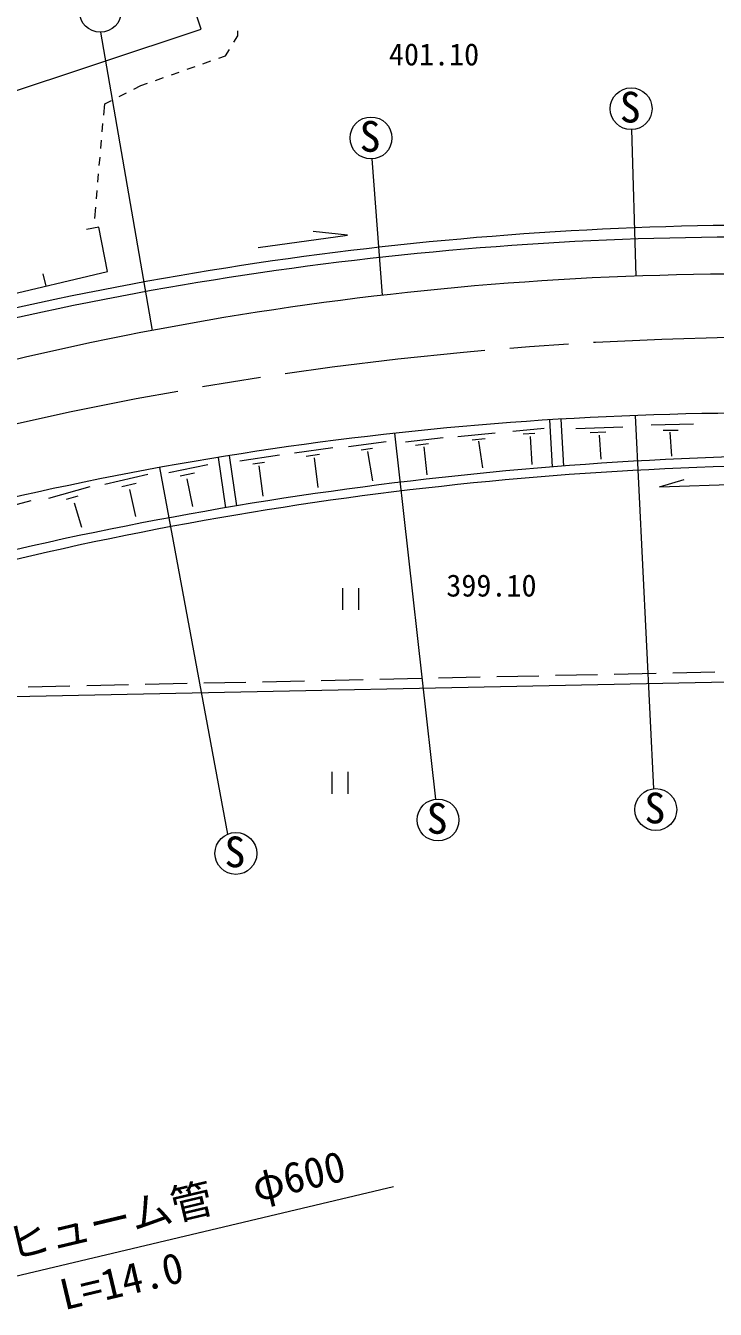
# Model space of a CAD drawing. Units: millimetres on the paper. Extents: x 40 to 680, y 20 to 380.
# Drawn here: x 225.8 to 267, y 263.4 to 340 of the extents above; entities that cross this region are included whole.
import ezdxf
from ezdxf.enums import TextEntityAlignment as Align

# ---------------------------------------------------------------- set-up
doc = ezdxf.new("R2010")
doc.units = ezdxf.units.MM
doc.linetypes.add('CHAIN', pattern=[18.5, 12, -1.5, 3.5, -1.5])
for name, color, linetype, lineweight in [('M-BGD', 7, 'Continuous', 13), ('M-BMK', 2, 'CHAIN', 13), ('M-STR-HTXT', 7, 'Continuous', 13)]:
    doc.layers.add(name, color=color, linetype=linetype, lineweight=lineweight)
doc.styles.add('ＭＳ ゴシック', font='')
doc.styles.get('ＭＳ ゴシック').set_extended_font_data('MS Gothic')

msp = doc.modelspace()

# ---------------------------------------------------------------- linework, layer by layer
at = {"layer": 'M-BGD'}
for p, q in [((236.271, 339.815), (234.982, 343.686)), ((216.024, 333.072), (236.271, 339.815)), ((233.366, 321.836), (230.298, 339.629)), ((238.239, 339.027), (238.477, 339.407)), ((238.477, 339.407), (238.473, 339.718)), ((237.737, 338.224), (237.974, 338.603)), ((236.387, 337.75), (236.859, 337.916)), ((237.331, 338.081), (237.737, 338.224)), ((234.5, 337.088), (234.972, 337.253)), ((235.444, 337.419), (235.916, 337.585)), ((232.268, 336.241), (232.679, 336.449)), ((232.679, 336.449), (233.085, 336.591)), ((233.557, 336.757), (234.028, 336.922)), ((230.519, 335.354), (230.93, 335.562)), ((231.376, 335.788), (231.822, 336.015)), ((230.46, 334.675), (230.519, 335.354)), ((230.373, 333.678), (230.416, 334.176)), ((261.962, 333.816), (262.23, 325.076)), ((230.286, 332.682), (230.329, 333.18)), ((230.199, 331.686), (230.242, 332.184)), ((247.114, 323.933), (246.487, 332.072)), ((230.112, 330.69), (230.156, 331.188)), ((230.025, 329.694), (230.069, 330.192)), ((229.922, 328.516), (229.982, 329.195)), ((230.169, 327.998), (229.435, 327.856)), ((230.682, 325.355), (230.169, 327.998)), ((239.681, 326.778), (245.006, 327.518)), ((245.006, 327.518), (242.956, 327.738)), ((215.168, 321.661), (230.682, 325.355)), ((227.029, 324.485), (226.856, 325.211)), ((257.079, 316.501), (257.233, 313.692)), ((257.756, 316.543), (257.909, 313.745)), ((262.188, 316.76), (263.279, 294.485)), ((247.824, 315.699), (250.26, 293.862)), ((251.593, 315.515), (253.828, 315.734)), ((254.878, 315.829), (256.759, 315.998)), ((255.503, 315.659), (256.193, 315.706)), ((258.643, 315.981), (261.457, 316.077)), ((259.502, 315.735), (260.431, 315.779)), ((260.037, 315.595), (260.142, 314.157)), ((263.145, 316.193), (265.678, 316.254)), ((263.864, 315.878), (264.765, 315.887)), ((264.258, 315.764), (264.355, 314.326)), ((241.843, 314.525), (244.139, 314.841)), ((245.078, 314.912), (247.331, 315.201)), ((248.468, 315.184), (250.721, 315.455)), ((249.082, 314.991), (249.844, 315.087)), ((249.582, 314.894), (249.757, 313.22)), ((252.461, 315.313), (253.232, 315.383)), ((252.829, 315.225), (253.074, 313.63)), ((255.912, 315.513), (256.014, 313.841)), ((237.303, 314.261), (237.738, 311.255)), ((237.955, 314.366), (238.389, 311.364)), ((238.591, 314.052), (240.958, 314.411)), ((242.553, 314.341), (243.351, 314.455)), ((243.018, 314.227), (243.245, 312.465)), ((245.823, 314.719), (246.516, 314.807)), ((246.209, 314.605), (246.516, 312.852)), ((237.87, 291.779), (233.813, 313.658)), ((234.341, 313.36), (236.673, 313.833)), ((235.025, 313.158), (235.875, 313.342)), ((239.371, 313.877), (240.055, 313.982)), ((239.722, 313.763), (239.967, 311.948)), ((230.535, 312.67), (233.103, 313.248)), ((231.543, 312.512), (232.393, 312.722)), ((235.419, 312.983), (235.77, 311.326)), ((263.632, 312.507), (265.118, 312.933)), ((263.632, 312.507), (268.398, 312.668)), ((227.178, 311.835), (229.65, 312.527)), ((228.23, 311.765), (228.931, 311.958)), ((232.007, 312.345), (232.358, 310.724)), ((223.603, 311.008), (226.127, 311.678)), ((228.703, 311.546), (229.132, 310.091)), ((244.724, 306.464), (244.724, 305.164)), ((245.699, 305.164), (245.699, 306.464)), ((249.442, 301.061), (246.942, 301.007)), ((252.941, 301.137), (250.441, 301.083)), ((256.44, 301.213), (253.94, 301.159)), ((259.939, 301.289), (257.44, 301.235)), ((263.438, 301.365), (260.939, 301.311)), ((266.937, 301.442), (264.438, 301.387)), ((211.795, 299.706), (273.085, 300.978)), ((228.446, 300.605), (225.947, 300.551)), ((231.946, 300.681), (229.446, 300.627)), ((235.445, 300.757), (232.945, 300.703)), ((238.944, 300.833), (236.445, 300.779)), ((242.443, 300.909), (239.944, 300.855)), ((245.942, 300.985), (243.443, 300.931)), ((244.077, 295.491), (244.077, 294.191)), ((245.052, 294.191), (245.052, 295.491))]:
    msp.add_line(p, q, dxfattribs=at)
for centre in [(230.259, 340.879), (261.949, 335.066), (246.418, 333.32), (263.421, 293.243), (250.42, 292.622), (238.35, 290.625)]:
    msp.add_circle(centre, 1.25, dxfattribs=at)
for centre, radius, start, end in [((270.276, 120.097), 208.018, 89.64411, 106.27129), ((269.055, 125.764), 201.641, 89.21377, 106.38867), ((269.096, 133.73), 191.47, 89.21435, 108.49919), ((269.847, 115.361), 201.544, 89.41949, 106.75432), ((275.11, 91.479), 222.93, 90.89328, 106.60149), ((273.847, 101.159), 212.643, 90.6004, 107.07944)]:
    msp.add_arc(centre, radius, start, end, dxfattribs=at)
at = {"layer": 'M-BMK'}
msp.add_arc((271.509, 112.448), 208.994, 89.94859, 107.29472, dxfattribs=at)
at = {"layer": 'M-STR-HTXT'}
msp.add_line((224.768, 265.298), (247.758, 270.758), dxfattribs=at)

# ---------------------------------------------------------------- texts
at = {"layer": 'M-BGD', "style": 'ＭＳ ゴシック'}
for s, height, p in [('401.10', 1.32, (247.487, 337.253)), ('S', 1.833, (261.27, 333.692)), ('S', 1.833, (245.739, 331.947)), ('399.10', 1.32, (250.913, 305.559)), ('S', 1.833, (262.743, 291.87)), ('S', 1.833, (249.741, 291.249)), ('S', 1.833, (237.672, 289.252))]:
    msp.add_text(s, height=height, dxfattribs=at).set_placement(p, align=Align.BOTTOM_LEFT)
at = {"layer": 'M-STR-HTXT', "style": 'ＭＳ ゴシック'}
for s, p in [('ヒューム管\u3000φ600', (225.097, 265.832)), ('L=14.0', (228.23, 262.829))]:
    msp.add_text(s, height=1.833, rotation=13.358, dxfattribs=at).set_placement(p, align=Align.BOTTOM_LEFT)

doc.saveas('drawing.dxf')
